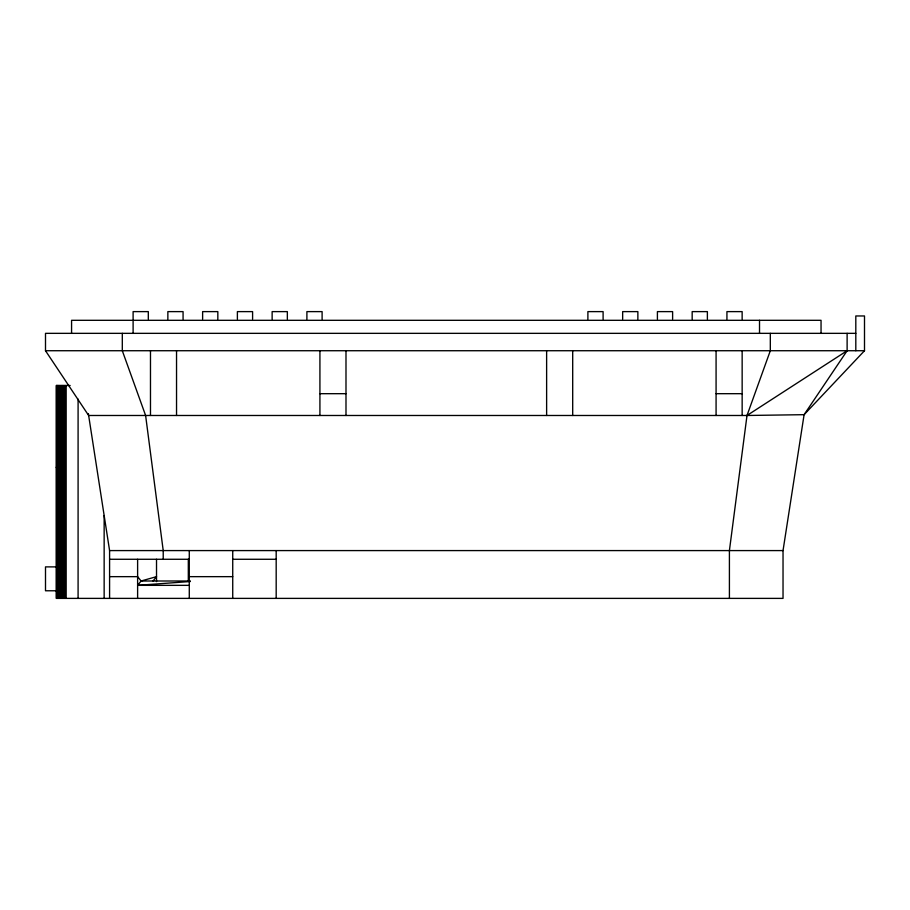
<?xml version="1.0" encoding="UTF-8"?>
<svg xmlns="http://www.w3.org/2000/svg" width="910" height="910" viewBox="0 0 910 910"><rect width="100%" height="100%" fill="white"/><g stroke="black" fill="none" stroke-linecap="round" stroke-linejoin="round"><path stroke-width="1.36" d="M56.363 467.695L56.363 467.114M770.315 333.344L770.315 350.725L747.008 415.483L729.41 550.584L729.41 598.382M70.138 385.487L56.363 385.487L56.363 598.382L783.032 598.382L783.032 550.584L804.099 414.676L847.119 350.725L847.119 333.344M189.28 585.346L137.615 585.346L141.084 581.001L156.52 576.656L153.062 581.001M855.809 350.725L855.809 315.963L864.5 315.963L864.5 350.725L804.099 414.676L747.008 415.483L88.645 415.483L45.5 350.725L45.5 333.344L855.809 333.344M747.008 415.483L847.119 350.725M137.615 585.346L190.417 581.501M45.5 350.725L864.5 350.725M319.922 393.689L345.993 393.689M716.079 393.689L742.151 393.689M88.361 413.629L109.587 550.584L783.032 550.584M109.587 559.275L189.28 559.275M232.732 559.275L276.185 559.275M56.363 566.885L45.5 566.885L45.5 590.772L56.363 590.772M109.587 576.656L137.615 576.656L141.084 581.001L190.338 581.001M189.28 576.656L232.732 576.656M821.047 333.344L821.047 320.309L71.572 320.309L71.572 333.344M759.52 320.309L759.52 333.344M742.139 319.228L742.139 311.618L726.931 311.618L726.931 319.228M742.151 350.725L742.151 415.483M716.079 350.725L716.079 415.483M707.377 319.228L707.377 311.618L692.169 311.618L692.169 319.228M672.615 319.228L672.615 311.618L657.407 311.618L657.407 319.228M637.865 319.228L637.865 311.618L622.656 311.618L622.656 319.228M603.103 319.228L603.103 311.618L587.894 311.618L587.894 319.228M572.697 350.725L572.697 415.483M546.626 350.725L546.626 415.483M345.993 350.725L345.993 415.483M322.106 319.228L322.106 311.618L306.897 311.618L306.897 319.228M319.922 350.725L319.922 415.483M287.344 319.228L287.344 311.618L272.135 311.618L272.135 319.228M276.185 550.584L276.185 598.382M252.593 319.228L252.593 311.618L237.385 311.618L237.385 319.228M232.732 550.584L232.732 598.382M217.831 319.228L217.831 311.618L202.623 311.618L202.623 319.228M189.28 550.584L189.28 598.382M188.313 559.275L188.313 581.228M183.069 319.228L183.069 311.618L167.861 311.618L167.861 319.228M176.54 350.725L176.54 415.483M163.22 559.275L163.22 550.584L145.611 415.483L122.304 350.725L122.304 333.344M156.52 559.275L156.52 581.615M150.48 350.725L150.48 415.483M148.307 319.228L148.307 311.618L133.11 311.618L133.11 319.228M137.615 559.275L137.615 598.382M133.11 320.309L133.11 333.344M109.587 550.584L109.587 598.382M104.15 515.549L104.15 598.382M78.089 399.092L78.089 598.382M66.168 385.487L66.168 598.382M65.008 385.487L65.008 598.382M63.78 385.487L63.78 598.382M62.528 385.487L62.528 598.382M61.3 385.487L61.3 598.382M60.128 385.487L60.128 598.382M59.059 385.487L59.059 598.382M58.138 385.487L58.138 598.382M57.375 385.487L57.375 598.382M56.818 385.487L56.818 598.382M56.477 385.487L56.477 598.382"/></g></svg>
